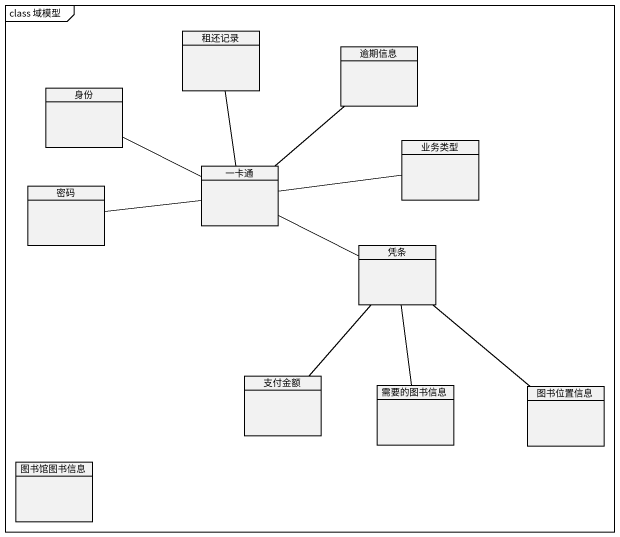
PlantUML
@startuml
mainframe class 域模型
hide circle
hide empty members
class 租还记录
class 逾期信息
class 身份
class 业务类型
class 密码
class 一卡通
class 凭条
class 支付金额
class 需要的图书信息
class 图书位置信息
class 图书馆图书信息
密码 -right- 一卡通
一卡通 -up- 租还记录
一卡通 -up- 逾期信息
一卡通 -left- 身份
一卡通 -right- 业务类型
一卡通 -right- 凭条
凭条 -- 支付金额
凭条 -- 需要的图书信息
凭条 -- 图书位置信息
@enduml
